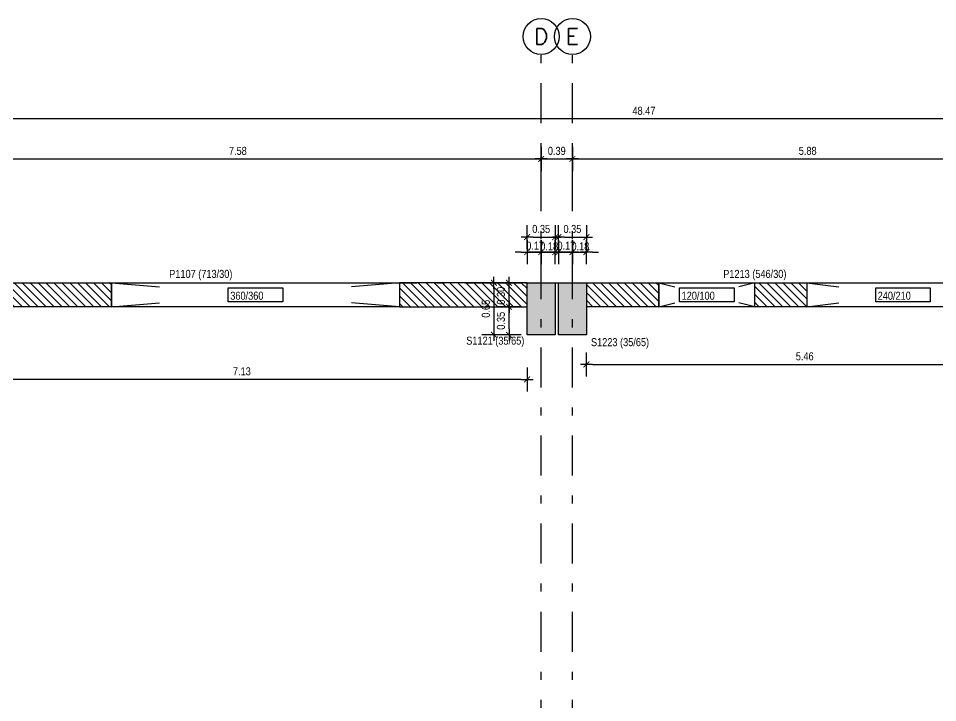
# Model space of a CAD drawing. Header units: metres. Extents: x 419734 to 420376, y 4564732 to 4565123.
# Drawn here: x 419969.15 to 419980.64, y 4565035.89 to 4565044.43 of the extents above; entities that cross this region are included whole.
import ezdxf
from ezdxf.enums import TextEntityAlignment as Align

# ---------------------------------------------------------------- set-up
doc = ezdxf.new("R2010")
doc.units = ezdxf.units.M
doc.linetypes.add('TRATTO-PUNTO', pattern=[1, 0.5, -0.25, 0, -0.25])
doc.layers.get('Defpoints').update_dxf_attribs({"color": 5})
for name, color, linetype in [('07-SIMBOLI', 1, 'Continuous'), ('SW_ASSI', 7, 'TRATTO-PUNTO'), ('SW_DIM', 33, 'Continuous'), ('SW_MAGRONE', 2, 'Continuous'), ('SW_TRATTEGGIO_252', 252, 'Continuous'), ('SW_TRATTEGGIO_253', 253, 'Continuous'), ('SW_TXT_TESTI', 1, 'Continuous')]:
    doc.layers.add(name, color=color, linetype=linetype)
doc.styles.add('ROMANS8', font='ROMANS8.SHX')
doc.styles.add('SWS', font='ARIALN.TTF')
doc.dimstyles.new('DIM-SW-50_m', dxfattribs={"dimtxt": 0.1, "dimasz": 0.075, "dimexe": 0.125, "dimexo": 0.125, "dimgap": 0.05, "dimtad": 1, "dimzin": 1, "dimdsep": 46, "dimtxsty": 'SWS', "dimblk1": 'D', "dimblk2": 'D', "dimsah": 1, "dimcen": 0.0075, "dimdle": 0.0625, "dimse1": 1, "dimse2": 1, "dimclrd": 256, "dimclre": 256, "dimclrt": 256, "dimazin": 0, "dimtfac": 0.75, "dimtmove": 1, "dimatfit": 3, "dimldrblk": 'D', "dimfxl": 0.125, "dimtvp": 1.5, "dimtolj": 1, "dimtzin": 0, "dimarcsym": 0})

# ---------------------------------------------------------------- blocks, each defined once
blk = doc.blocks.new('D')
for p, q in [((0, 2), (0, -2)), ((-1, 0), (1, 0))]:
    blk.add_line(p, q)
at = {"const_width": 0.141}
blk.add_lwpolyline([(0.48, 0.48), (-0.48, -0.48)], dxfattribs=at)
blk = doc.blocks.new('*D1336')
at = {"layer": 'Defpoints', "color": 0, "ltscale": 0.5, "transparency": 16777216}
for p in [(419975.684, 4565042.672), (419968.104, 4565042.524), (419975.684, 4565041.127)]:
    blk.add_point(p, dxfattribs=at)
at = {"layer": 'SW_DIM', "lineweight": -2, "ltscale": 0.5, "transparency": 16777216}
blk.add_line((419968.179, 4565042.672), (419975.609, 4565042.672), dxfattribs=at)
at = {"layer": 'SW_DIM', "lineweight": -2, "ltscale": 0.5, "transparency": 16777216, "xscale": 0.075, "yscale": 0.075, "zscale": 0.075, "rotation": 180}
blk.add_blockref('D', (419968.104, 4565042.672), dxfattribs=at)
at = {"layer": 'SW_DIM', "lineweight": -2, "ltscale": 0.5, "transparency": 16777216, "xscale": 0.075, "yscale": 0.075, "zscale": 0.075}
blk.add_blockref('D', (419975.684, 4565042.672), dxfattribs=at)
at = {"layer": 'SW_DIM', "ltscale": 0.5, "transparency": 16777216, "insert": (419971.894, 4565042.773), "char_height": 0.1, "attachment_point": 5, "style": 'SWS'}
blk.add_mtext('\\A1;7.58', dxfattribs=at)
blk = doc.blocks.new('*D1337')
at = {"layer": 'Defpoints', "color": 0, "ltscale": 0.5, "transparency": 16777216}
for p in [(419976.074, 4565042.672), (419975.684, 4565041.127), (419976.074, 4565041.127)]:
    blk.add_point(p, dxfattribs=at)
at = {"layer": 'SW_DIM', "lineweight": -2, "ltscale": 0.5, "transparency": 16777216}
blk.add_line((419975.759, 4565042.672), (419975.999, 4565042.672), dxfattribs=at)
at = {"layer": 'SW_DIM', "lineweight": -2, "ltscale": 0.5, "transparency": 16777216, "xscale": 0.075, "yscale": 0.075, "zscale": 0.075, "rotation": 180}
blk.add_blockref('D', (419975.684, 4565042.672), dxfattribs=at)
at = {"layer": 'SW_DIM', "lineweight": -2, "ltscale": 0.5, "transparency": 16777216, "xscale": 0.075, "yscale": 0.075, "zscale": 0.075}
blk.add_blockref('D', (419976.074, 4565042.672), dxfattribs=at)
at = {"layer": 'SW_DIM', "ltscale": 0.5, "transparency": 16777216, "insert": (419975.879, 4565042.773), "char_height": 0.1, "attachment_point": 5, "style": 'SWS'}
blk.add_mtext('\\A1;0.39', dxfattribs=at)
blk = doc.blocks.new('*D1226')
at = {"layer": 'Defpoints', "color": 0, "ltscale": 0.5, "transparency": 16777216}
for p in [(419981.955, 4565042.672), (419981.955, 4565042.524), (419976.074, 4565041.127)]:
    blk.add_point(p, dxfattribs=at)
at = {"layer": 'SW_DIM', "lineweight": -2, "ltscale": 0.5, "transparency": 16777216}
blk.add_line((419976.149, 4565042.672), (419981.88, 4565042.672), dxfattribs=at)
at = {"layer": 'SW_DIM', "lineweight": -2, "ltscale": 0.5, "transparency": 16777216, "xscale": 0.075, "yscale": 0.075, "zscale": 0.075, "rotation": 180}
blk.add_blockref('D', (419976.074, 4565042.672), dxfattribs=at)
at = {"layer": 'SW_DIM', "lineweight": -2, "ltscale": 0.5, "transparency": 16777216, "xscale": 0.075, "yscale": 0.075, "zscale": 0.075}
blk.add_blockref('D', (419981.955, 4565042.672), dxfattribs=at)
at = {"layer": 'SW_DIM', "ltscale": 0.5, "transparency": 16777216, "insert": (419979.014, 4565042.773), "char_height": 0.1, "attachment_point": 5, "style": 'SWS'}
blk.add_mtext('\\A1;5.88', dxfattribs=at)
blk = doc.blocks.new('*D1227')
at = {"layer": 'Defpoints', "color": 0, "ltscale": 0.5, "transparency": 16777216}
for p in [(419952.732, 4565043.172), (419952.732, 4565041.127), (420001.204, 4565041.127)]:
    blk.add_point(p, dxfattribs=at)
at = {"layer": 'SW_DIM', "lineweight": -2, "ltscale": 0.5, "transparency": 16777216}
blk.add_line((420001.129, 4565043.172), (419952.807, 4565043.172), dxfattribs=at)
at = {"layer": 'SW_DIM', "lineweight": -2, "ltscale": 0.5, "transparency": 16777216, "xscale": 0.075, "yscale": 0.075, "zscale": 0.075, "rotation": 180}
blk.add_blockref('D', (419952.732, 4565043.172), dxfattribs=at)
at = {"layer": 'SW_DIM', "lineweight": -2, "ltscale": 0.5, "transparency": 16777216, "xscale": 0.075, "yscale": 0.075, "zscale": 0.075}
blk.add_blockref('D', (420001.204, 4565043.172), dxfattribs=at)
at = {"layer": 'SW_DIM', "ltscale": 0.5, "transparency": 16777216, "insert": (419976.968, 4565043.273), "char_height": 0.1, "attachment_point": 5, "style": 'SWS'}
blk.add_mtext('\\A1;48.47', dxfattribs=at)
blk = doc.blocks.new('*D1276')
at = {"layer": 'Defpoints', "color": 0, "ltscale": 0.5, "transparency": 16777216}
for p in [(419975.684, 4565041.509), (419975.509, 4565041.127), (419975.684, 4565041.127)]:
    blk.add_point(p, dxfattribs=at)
at = {"layer": 'SW_DIM', "lineweight": -2, "ltscale": 0.5, "transparency": 16777216}
for p, q in [((419975.434, 4565041.509), (419975.359, 4565041.509)), ((419975.509, 4565041.509), (419975.684, 4565041.509)), ((419975.759, 4565041.509), (419975.834, 4565041.509))]:
    blk.add_line(p, q, dxfattribs=at)
at = {"layer": 'SW_DIM', "lineweight": -2, "ltscale": 0.5, "transparency": 16777216, "xscale": 0.075, "yscale": 0.075, "zscale": 0.075}
blk.add_blockref('D', (419975.509, 4565041.509), dxfattribs=at)
at = {"layer": 'SW_DIM', "lineweight": -2, "ltscale": 0.5, "transparency": 16777216, "xscale": 0.075, "yscale": 0.075, "zscale": 0.075, "rotation": 180}
blk.add_blockref('D', (419975.684, 4565041.509), dxfattribs=at)
at = {"layer": 'SW_DIM', "ltscale": 0.5, "transparency": 16777216, "insert": (419975.609, 4565041.589), "char_height": 0.1, "attachment_point": 5, "style": 'SWS'}
blk.add_mtext('\\A1;0.17', dxfattribs=at)
blk = doc.blocks.new('*D1277')
at = {"layer": 'Defpoints', "color": 0, "ltscale": 0.5, "transparency": 16777216}
for p in [(419975.859, 4565041.509), (419975.684, 4565041.127), (419975.859, 4565041.127)]:
    blk.add_point(p, dxfattribs=at)
at = {"layer": 'SW_DIM', "lineweight": -2, "ltscale": 0.5, "transparency": 16777216}
for p, q in [((419975.609, 4565041.509), (419975.534, 4565041.509)), ((419975.684, 4565041.509), (419975.859, 4565041.509)), ((419975.934, 4565041.509), (419976.009, 4565041.509))]:
    blk.add_line(p, q, dxfattribs=at)
at = {"layer": 'SW_DIM', "lineweight": -2, "ltscale": 0.5, "transparency": 16777216, "xscale": 0.075, "yscale": 0.075, "zscale": 0.075}
blk.add_blockref('D', (419975.684, 4565041.509), dxfattribs=at)
at = {"layer": 'SW_DIM', "lineweight": -2, "ltscale": 0.5, "transparency": 16777216, "xscale": 0.075, "yscale": 0.075, "zscale": 0.075, "rotation": 180}
blk.add_blockref('D', (419975.859, 4565041.509), dxfattribs=at)
at = {"layer": 'SW_DIM', "ltscale": 0.5, "transparency": 16777216, "insert": (419975.784, 4565041.581), "char_height": 0.1, "attachment_point": 5, "style": 'SWS'}
blk.add_mtext('\\A1;0.18', dxfattribs=at)
blk = doc.blocks.new('*D1278')
at = {"layer": 'Defpoints', "color": 0, "ltscale": 0.5, "transparency": 16777216}
for p in [(419975.859, 4565041.697), (419975.509, 4565041.127), (419975.859, 4565041.127)]:
    blk.add_point(p, dxfattribs=at)
at = {"layer": 'SW_DIM', "lineweight": -2, "ltscale": 0.5, "transparency": 16777216}
blk.add_line((419975.584, 4565041.697), (419975.784, 4565041.697), dxfattribs=at)
at = {"layer": 'SW_DIM', "lineweight": -2, "ltscale": 0.5, "transparency": 16777216, "xscale": 0.075, "yscale": 0.075, "zscale": 0.075, "rotation": 180}
blk.add_blockref('D', (419975.509, 4565041.697), dxfattribs=at)
at = {"layer": 'SW_DIM', "lineweight": -2, "ltscale": 0.5, "transparency": 16777216, "xscale": 0.075, "yscale": 0.075, "zscale": 0.075}
blk.add_blockref('D', (419975.859, 4565041.697), dxfattribs=at)
at = {"layer": 'SW_DIM', "ltscale": 0.5, "transparency": 16777216, "insert": (419975.684, 4565041.798), "char_height": 0.1, "attachment_point": 5, "style": 'SWS'}
blk.add_mtext('\\A1;0.35', dxfattribs=at)
blk = doc.blocks.new('*D1279')
at = {"layer": 'Defpoints', "color": 0, "ltscale": 0.5, "transparency": 16777216}
for p in [(419976.074, 4565041.509), (419975.899, 4565041.127), (419976.074, 4565041.127)]:
    blk.add_point(p, dxfattribs=at)
at = {"layer": 'SW_DIM', "lineweight": -2, "ltscale": 0.5, "transparency": 16777216}
for p, q in [((419975.824, 4565041.509), (419975.749, 4565041.509)), ((419975.899, 4565041.509), (419976.074, 4565041.509)), ((419976.149, 4565041.509), (419976.224, 4565041.509))]:
    blk.add_line(p, q, dxfattribs=at)
at = {"layer": 'SW_DIM', "lineweight": -2, "ltscale": 0.5, "transparency": 16777216, "xscale": 0.075, "yscale": 0.075, "zscale": 0.075}
blk.add_blockref('D', (419975.899, 4565041.509), dxfattribs=at)
at = {"layer": 'SW_DIM', "lineweight": -2, "ltscale": 0.5, "transparency": 16777216, "xscale": 0.075, "yscale": 0.075, "zscale": 0.075, "rotation": 180}
blk.add_blockref('D', (419976.074, 4565041.509), dxfattribs=at)
at = {"layer": 'SW_DIM', "ltscale": 0.5, "transparency": 16777216, "insert": (419975.999, 4565041.589), "char_height": 0.1, "attachment_point": 5, "style": 'SWS'}
blk.add_mtext('\\A1;0.17', dxfattribs=at)
blk = doc.blocks.new('*D1280')
at = {"layer": 'Defpoints', "color": 0, "ltscale": 0.5, "transparency": 16777216}
for p in [(419976.249, 4565041.509), (419976.074, 4565041.127), (419976.249, 4565041.127)]:
    blk.add_point(p, dxfattribs=at)
at = {"layer": 'SW_DIM', "lineweight": -2, "ltscale": 0.5, "transparency": 16777216}
for p, q in [((419975.999, 4565041.509), (419975.924, 4565041.509)), ((419976.074, 4565041.509), (419976.249, 4565041.509)), ((419976.324, 4565041.509), (419976.399, 4565041.509))]:
    blk.add_line(p, q, dxfattribs=at)
at = {"layer": 'SW_DIM', "lineweight": -2, "ltscale": 0.5, "transparency": 16777216, "xscale": 0.075, "yscale": 0.075, "zscale": 0.075}
blk.add_blockref('D', (419976.074, 4565041.509), dxfattribs=at)
at = {"layer": 'SW_DIM', "lineweight": -2, "ltscale": 0.5, "transparency": 16777216, "xscale": 0.075, "yscale": 0.075, "zscale": 0.075, "rotation": 180}
blk.add_blockref('D', (419976.249, 4565041.509), dxfattribs=at)
at = {"layer": 'SW_DIM', "ltscale": 0.5, "transparency": 16777216, "insert": (419976.174, 4565041.581), "char_height": 0.1, "attachment_point": 5, "style": 'SWS'}
blk.add_mtext('\\A1;0.18', dxfattribs=at)
blk = doc.blocks.new('*D1281')
at = {"layer": 'Defpoints', "color": 0, "ltscale": 0.5, "transparency": 16777216}
for p in [(419976.249, 4565041.697), (419975.899, 4565041.127), (419976.249, 4565041.127)]:
    blk.add_point(p, dxfattribs=at)
at = {"layer": 'SW_DIM', "lineweight": -2, "ltscale": 0.5, "transparency": 16777216}
blk.add_line((419975.974, 4565041.697), (419976.174, 4565041.697), dxfattribs=at)
at = {"layer": 'SW_DIM', "lineweight": -2, "ltscale": 0.5, "transparency": 16777216, "xscale": 0.075, "yscale": 0.075, "zscale": 0.075, "rotation": 180}
blk.add_blockref('D', (419975.899, 4565041.697), dxfattribs=at)
at = {"layer": 'SW_DIM', "lineweight": -2, "ltscale": 0.5, "transparency": 16777216, "xscale": 0.075, "yscale": 0.075, "zscale": 0.075}
blk.add_blockref('D', (419976.249, 4565041.697), dxfattribs=at)
at = {"layer": 'SW_DIM', "ltscale": 0.5, "transparency": 16777216, "insert": (419976.074, 4565041.798), "char_height": 0.1, "attachment_point": 5, "style": 'SWS'}
blk.add_mtext('\\A1;0.35', dxfattribs=at)
blk = doc.blocks.new('*D1282')
at = {"layer": 'Defpoints', "color": 0, "ltscale": 0.5, "transparency": 16777216}
for p in [(419975.282, 4565040.827), (419975.509, 4565040.827), (419975.509, 4565040.477)]:
    blk.add_point(p, dxfattribs=at)
at = {"layer": 'SW_DIM', "lineweight": -2, "ltscale": 0.5, "transparency": 16777216}
blk.add_line((419975.282, 4565040.552), (419975.282, 4565040.752), dxfattribs=at)
at = {"layer": 'SW_DIM', "lineweight": -2, "ltscale": 0.5, "transparency": 16777216, "xscale": 0.075, "yscale": 0.075, "zscale": 0.075}
for p, rotation in [((419975.282, 4565040.827), 90), ((419975.282, 4565040.477), 270)]:
    blk.add_blockref('D', p, dxfattribs=dict(at, rotation=rotation))
at = {"layer": 'SW_DIM', "ltscale": 0.5, "transparency": 16777216, "insert": (419975.181, 4565040.652), "char_height": 0.1, "attachment_point": 5, "rotation": 90, "style": 'SWS'}
blk.add_mtext('\\A1;0.35', dxfattribs=at)
blk = doc.blocks.new('*D1283')
at = {"layer": 'Defpoints', "color": 0, "ltscale": 0.5, "transparency": 16777216}
for p in [(419975.282, 4565041.127), (419975.509, 4565041.127), (419975.509, 4565040.827)]:
    blk.add_point(p, dxfattribs=at)
at = {"layer": 'SW_DIM', "lineweight": -2, "ltscale": 0.5, "transparency": 16777216}
blk.add_line((419975.282, 4565040.902), (419975.282, 4565041.052), dxfattribs=at)
at = {"layer": 'SW_DIM', "lineweight": -2, "ltscale": 0.5, "transparency": 16777216, "xscale": 0.075, "yscale": 0.075, "zscale": 0.075}
for p, rotation in [((419975.282, 4565041.127), 90), ((419975.282, 4565040.827), 270)]:
    blk.add_blockref('D', p, dxfattribs=dict(at, rotation=rotation))
at = {"layer": 'SW_DIM', "ltscale": 0.5, "transparency": 16777216, "insert": (419975.181, 4565040.965), "char_height": 0.1, "attachment_point": 5, "rotation": 90, "style": 'SWS'}
blk.add_mtext('\\A1;0.30', dxfattribs=at)
blk = doc.blocks.new('*D1284')
at = {"layer": 'Defpoints', "color": 0, "ltscale": 0.5, "transparency": 16777216}
for p in [(419975.509, 4565041.127), (419975.094, 4565040.477), (419975.509, 4565040.477)]:
    blk.add_point(p, dxfattribs=at)
at = {"layer": 'SW_DIM', "lineweight": -2, "ltscale": 0.5, "transparency": 16777216}
blk.add_line((419975.094, 4565041.052), (419975.094, 4565040.552), dxfattribs=at)
at = {"layer": 'SW_DIM', "lineweight": -2, "ltscale": 0.5, "transparency": 16777216, "xscale": 0.075, "yscale": 0.075, "zscale": 0.075}
for p, rotation in [((419975.094, 4565041.127), 90), ((419975.094, 4565040.477), 270)]:
    blk.add_blockref('D', p, dxfattribs=dict(at, rotation=rotation))
at = {"layer": 'SW_DIM', "ltscale": 0.5, "transparency": 16777216, "insert": (419974.993, 4565040.802), "char_height": 0.1, "attachment_point": 5, "rotation": 90, "style": 'SWS'}
blk.add_mtext('\\A1;0.65', dxfattribs=at)
blk = doc.blocks.new('*D1348')
at = {"layer": 'Defpoints', "color": 0, "ltscale": 0.5, "transparency": 16777216}
for p in [(419968.379, 4565040.827), (419975.509, 4565040.477), (419968.379, 4565039.92)]:
    blk.add_point(p, dxfattribs=at)
at = {"layer": 'SW_DIM', "lineweight": -2, "ltscale": 0.5, "transparency": 16777216}
blk.add_line((419975.434, 4565039.92), (419968.454, 4565039.92), dxfattribs=at)
at = {"layer": 'SW_DIM', "lineweight": -2, "ltscale": 0.5, "transparency": 16777216, "xscale": 0.075, "yscale": 0.075, "zscale": 0.075, "rotation": 180}
blk.add_blockref('D', (419968.379, 4565039.92), dxfattribs=at)
at = {"layer": 'SW_DIM', "lineweight": -2, "ltscale": 0.5, "transparency": 16777216, "xscale": 0.075, "yscale": 0.075, "zscale": 0.075}
blk.add_blockref('D', (419975.509, 4565039.92), dxfattribs=at)
at = {"layer": 'SW_DIM', "ltscale": 0.5, "transparency": 16777216, "insert": (419971.944, 4565040.021), "char_height": 0.1, "attachment_point": 5, "style": 'SWS'}
blk.add_mtext('\\A1;7.13', dxfattribs=at)
blk = doc.blocks.new('*D1351')
at = {"layer": 'Defpoints', "color": 0, "ltscale": 0.5, "transparency": 16777216}
for p in [(419981.704, 4565040.827), (419976.249, 4565040.477), (419981.704, 4565040.107)]:
    blk.add_point(p, dxfattribs=at)
at = {"layer": 'SW_DIM', "lineweight": -2, "ltscale": 0.5, "transparency": 16777216}
blk.add_line((419976.324, 4565040.107), (419981.629, 4565040.107), dxfattribs=at)
at = {"layer": 'SW_DIM', "lineweight": -2, "ltscale": 0.5, "transparency": 16777216, "xscale": 0.075, "yscale": 0.075, "zscale": 0.075, "rotation": 180}
blk.add_blockref('D', (419976.249, 4565040.107), dxfattribs=at)
at = {"layer": 'SW_DIM', "lineweight": -2, "ltscale": 0.5, "transparency": 16777216, "xscale": 0.075, "yscale": 0.075, "zscale": 0.075}
blk.add_blockref('D', (419981.704, 4565040.107), dxfattribs=at)
at = {"layer": 'SW_DIM', "ltscale": 0.5, "transparency": 16777216, "insert": (419978.977, 4565040.208), "char_height": 0.1, "attachment_point": 5, "style": 'SWS'}
blk.add_mtext('\\A1;5.46', dxfattribs=at)

msp = doc.modelspace()

# ---------------------------------------------------------------- hatches: boundary and pattern name
at = {"layer": 'SW_TRATTEGGIO_252'}
h = msp.add_hatch(dxfattribs=at)
h.set_pattern_fill('_USER', color=256, scale=0.07, angle=135, pattern_type=0)
h.set_pattern_definition([(135, (419823.05749, 4565188.456735), (-0.049497475, -0.049497475), [])])
h.paths.add_polyline_path([(419952.73152, 4565041.12744), (419952.73152, 4565038.82744), (419953.03152, 4565038.82744), (419953.03152, 4565040.82744), (419956.01152, 4565040.82744), (419956.01152, 4565041.12744)])
h.paths.add_polyline_path([(419957.21152, 4565041.12744), (419957.21152, 4565040.82744), (419958.26178, 4565040.82744), (419958.26178, 4565041.12744)])
h.paths.add_polyline_path([(419960.06178, 4565041.12744), (419960.06178, 4565040.82744), (419962.56479, 4565040.82744), (419962.56479, 4565041.12744)])
h.paths.add_polyline_path([(419970.31502, 4565040.82744), (419970.31502, 4565041.12744), (419966.16879, 4565041.12744), (419966.16879, 4565040.82744)])
h.paths.add_polyline_path([(419975.50925, 4565041.12744), (419973.91502, 4565041.12744), (419973.91502, 4565040.82744), (419975.50925, 4565040.82744)])
h.paths.add_polyline_path([(419976.24925, 4565041.12744), (419976.24925, 4565040.82744), (419977.15425, 4565040.82744), (419977.15425, 4565041.12744)])
h.paths.add_polyline_path([(419978.35425, 4565040.82744), (419979.00424, 4565040.82744), (419979.00424, 4565041.12744), (419978.35425, 4565041.12744)])
h.paths.add_polyline_path([(420000.90425, 4565038.82744), (420001.20425, 4565038.82744), (420001.20425, 4565041.12744), (420000.02925, 4565041.12744), (420000.02925, 4565040.82744), (420000.90425, 4565040.82744)])
h.paths.add_polyline_path([(420001.20425, 4565037.62744), (420000.90425, 4565037.62744), (420000.90425, 4565031.47744), (420001.20425, 4565031.47744)])
h.paths.add_polyline_path([(420000.90425, 4565028.27744), (420000.40424, 4565028.27744), (420000.40424, 4565027.97744), (420001.20425, 4565027.97744), (420001.20425, 4565030.27744), (420000.90425, 4565030.27744)])
h.paths.add_polyline_path([(419998.00424, 4565027.97744), (419998.00424, 4565028.27744), (419995.10424, 4565028.27744), (419995.10424, 4565027.97744)])
h.paths.add_polyline_path([(419992.70424, 4565027.97744), (419992.70424, 4565028.27744), (419990.40424, 4565028.27744), (419990.40424, 4565027.97744)])
h.paths.add_polyline_path([(419989.20424, 4565027.97744), (419989.20424, 4565028.27744), (419986.95425, 4565028.27744), (419986.95425, 4565027.97744)])
h.paths.add_polyline_path([(419984.55425, 4565028.27744), (419983.90425, 4565028.27744), (419983.90425, 4565027.97744), (419984.55425, 4565027.97744)])
h.paths.add_polyline_path([(419982.70425, 4565028.27744), (419982.32925, 4565028.27744), (419982.32925, 4565027.97744), (419982.70425, 4565027.97744)])
h.paths.add_polyline_path([(419981.67925, 4565028.27744), (419981.40425, 4565028.27744), (419981.40425, 4565027.97744), (419981.67925, 4565027.97744)])
h.paths.add_polyline_path([(419979.00425, 4565028.27744), (419977.72825, 4565028.27744), (419977.72825, 4565027.97744), (419979.00425, 4565027.97744)])
h.paths.add_polyline_path([(419976.24925, 4565028.27744), (419976.24925, 4565027.97744), (419976.52825, 4565027.97744), (419976.52825, 4565028.27744)])
h.paths.add_polyline_path([(419975.40925, 4565027.97744), (419975.50925, 4565027.97744), (419975.50925, 4565028.27744), (419975.40925, 4565028.27744)])
h.paths.add_polyline_path([(419974.34925, 4565028.27744), (419973.91502, 4565028.27744), (419973.91502, 4565027.97744), (419974.34925, 4565027.97744)])
h.paths.add_polyline_path([(419966.21859, 4565028.27744), (419966.21859, 4565027.97744), (419970.31102, 4565027.97744), (419970.31102, 4565028.27744)])
h.paths.add_polyline_path([(419962.61459, 4565028.27744), (419961.01179, 4565028.27744), (419961.01179, 4565027.97744), (419962.61459, 4565027.97744)])
h.paths.add_polyline_path([(419959.30186, 4565028.27744), (419959.30186, 4565027.97744), (419960.36179, 4565027.97744), (419960.36179, 4565028.27744)])
h.paths.add_polyline_path([(419958.10186, 4565027.97744), (419958.10186, 4565028.27744), (419955.93152, 4565028.27744), (419955.93152, 4565027.97744)])
h.paths.add_polyline_path([(419953.53152, 4565028.27744), (419953.03152, 4565028.27744), (419953.03152, 4565030.27744), (419952.73152, 4565030.27744), (419952.73152, 4565027.97744), (419953.53152, 4565027.97744)])
h.paths.add_polyline_path([(419952.73152, 4565031.47744), (419953.03152, 4565031.47744), (419953.03152, 4565034.97744), (419952.73152, 4565034.97744)])
h.paths.add_polyline_path([(419952.73152, 4565035.62744), (419953.03152, 4565035.62744), (419953.03152, 4565037.62744), (419952.73152, 4565037.62744)])
at = {"layer": 'SW_TRATTEGGIO_253'}
h = msp.add_hatch(color=256, dxfattribs=at)
h.paths.add_polyline_path([(419953.08152, 4565034.97744), (419953.08152, 4565035.62744), (419952.73152, 4565035.62744), (419952.73152, 4565034.97744)])
h.paths.add_polyline_path([(419960.36179, 4565035.62744), (419960.36179, 4565034.97744), (419961.01179, 4565034.97744), (419961.01179, 4565035.62744)])
h.paths.add_polyline_path([(419967.77921, 4565035.62744), (419967.77921, 4565034.97744), (419968.42921, 4565034.97744), (419968.42921, 4565035.62744)])
h.paths.add_polyline_path([(419975.85925, 4565034.97744), (419975.85925, 4565035.62744), (419975.50925, 4565035.62744), (419975.50925, 4565034.97744)])
h.paths.add_polyline_path([(419975.89925, 4565035.62744), (419975.89925, 4565034.97744), (419976.24925, 4565034.97744), (419976.24925, 4565035.62744)])
h.paths.add_polyline_path([(419975.50925, 4565040.47744), (419975.85925, 4565040.47744), (419975.85925, 4565041.12744), (419975.50925, 4565041.12744)])
h.paths.add_polyline_path([(419975.89925, 4565041.12744), (419975.89925, 4565040.47744), (419976.24925, 4565040.47744), (419976.24925, 4565041.12744)])
h.paths.add_polyline_path([(419961.01179, 4565027.97744), (419961.01179, 4565028.32744), (419960.36179, 4565028.32744), (419960.36179, 4565027.97744)])
h.paths.add_polyline_path([(419975.85925, 4565027.97744), (419975.85925, 4565028.62744), (419975.50925, 4565028.62744), (419975.50925, 4565027.97744)])
h.paths.add_polyline_path([(419976.24925, 4565028.62744), (419975.89925, 4565028.62744), (419975.89925, 4565027.97744), (419976.24925, 4565027.97744)])
h.paths.add_polyline_path([(419982.32925, 4565027.97744), (419982.32925, 4565028.32744), (419981.67925, 4565028.32744), (419981.67925, 4565027.97744)])

# ---------------------------------------------------------------- linework, layer by layer
at = {"layer": '07-SIMBOLI', "color": 1}
for centre in [(419975.68425, 4565044.20244), (419976.07425, 4565044.20244)]:
    msp.add_circle(centre, 0.225, dxfattribs=at)
at = {"layer": 'SW_ASSI'}
for points in [[(419975.68425, 4565026.62025), (419975.68448, 4565043.97744)], [(419976.07425, 4565026.62025), (419976.07448, 4565043.97744)], [(419949.59231, 4565041.12744), (419952.73152, 4565041.12744), (419974.73152, 4565041.12744), (420002.22952, 4565041.12744)]]:
    msp.add_lwpolyline(points, dxfattribs=at)
at = {"layer": 'SW_MAGRONE'}
for points in [[(419962.56479, 4565040.82744), (419962.56479, 4565041.12744), (419966.16879, 4565041.12744), (419966.16879, 4565040.82744), (419966.16879, 4565041.12744), (419968.37921, 4565041.12744), (419970.31502, 4565041.12744), (419970.31502, 4565040.82744), (419968.37921, 4565040.82744), (419966.16879, 4565040.82744), (419962.56479, 4565040.82744), (419963.16546, 4565040.87744)], [(419970.31502, 4565041.12744), (419970.91502, 4565041.07744)], [(419970.31502, 4565040.82744), (419970.31502, 4565041.12744), (419973.91502, 4565041.12744), (419973.91502, 4565040.82744), (419970.31502, 4565040.82744), (419970.91502, 4565040.87744)], [(419973.91502, 4565041.12744), (419973.31502, 4565041.07744)], [(419975.50925, 4565041.12744), (419975.85925, 4565041.12744), (419975.85925, 4565040.47744), (419975.50925, 4565040.47744), (419975.50925, 4565041.12744), (419973.91502, 4565041.12744), (419973.91502, 4565040.82744), (419975.50925, 4565040.82744)], [(419976.24925, 4565041.12744), (419976.24925, 4565040.47744), (419975.89925, 4565040.47744), (419975.89925, 4565041.12744), (419976.24925, 4565041.12744), (419977.15425, 4565041.12744), (419977.15425, 4565040.82744), (419976.24925, 4565040.82744)], [(419977.15425, 4565041.12744), (419977.35425, 4565041.07744)], [(419977.15425, 4565040.82744), (419977.15425, 4565041.12744), (419978.35425, 4565041.12744)], [(419978.35425, 4565041.12744), (419978.15425, 4565041.07744)], [(419978.35425, 4565040.82744), (419978.35425, 4565041.12744), (419979.00424, 4565041.12744), (419979.00424, 4565040.82744)], [(419979.00424, 4565041.12744), (419979.40424, 4565041.07744)], [(419979.00424, 4565041.12744), (419981.40424, 4565041.12744), (419981.40424, 4565040.82744)], [(419973.91502, 4565040.82744), (419973.31502, 4565040.87744)], [(419981.40424, 4565040.82744), (419977.15425, 4565040.82744), (419977.35425, 4565040.87744)], [(419978.35425, 4565040.82744), (419978.15425, 4565040.87744)], [(419979.00424, 4565040.82744), (419979.40424, 4565040.87744)]]:
    msp.add_lwpolyline(points, dxfattribs=at)
for points in [[(419972.45564, 4565041.06494), (419972.45564, 4565040.88994), (419971.7744, 4565040.88994), (419971.7744, 4565041.06494)], [(419978.09487, 4565041.06494), (419978.09487, 4565040.88994), (419977.41363, 4565040.88994), (419977.41363, 4565041.06494)], [(419980.54486, 4565041.06494), (419980.54486, 4565040.88994), (419979.86362, 4565040.88994), (419979.86362, 4565041.06494)]]:
    msp.add_lwpolyline(points, close=True, dxfattribs=at)

# ---------------------------------------------------------------- texts
at = {"layer": '07-SIMBOLI', "color": 4, "style": 'ROMANS8'}
for s, p in [('D', (419975.68425, 4565044.20244)), ('E', (419976.07425, 4565044.20244))]:
    msp.add_text(s, height=0.2, rotation=0.110239, dxfattribs=at).set_placement(p, align=Align.MIDDLE_CENTER)
at = {"layer": 'SW_TXT_TESTI', "color": 2, "style": 'SWS'}
for s, p in [('P1107 (713/30)', (419971.0362, 4565041.18744)), ('P1213 (546/30)', (419977.95882, 4565041.18744)), ('360/360', (419971.7994, 4565040.91494)), ('120/100', (419977.43863, 4565040.91494)), ('240/210', (419979.88862, 4565040.91494)), ('S1121 (35/65)', (419974.74757, 4565040.35421)), ('S1223 (35/65)', (419976.30618, 4565040.33512))]:
    msp.add_text(s, height=0.1, dxfattribs=at).set_placement(p)

# ---------------------------------------------------------------- dimensions: what is measured, and where the dimension line sits
at = {"layer": 'SW_DIM', "ltscale": 0.5}
for base, p1, p2, picture, middle in [((419952.73152, 4565043.17232), (420001.20425, 4565041.12744), (419952.73152, 4565041.12744), '*D1227', (419976.96789, 4565043.27338)), ((419975.68444, 4565042.67232), (419968.10421, 4565042.52398), (419975.68444, 4565041.12744), '*D1336', (419971.89433, 4565042.77338)), ((419976.07425, 4565042.67232), (419975.68444, 4565041.12744), (419976.07425, 4565041.12744), '*D1337', (419975.87935, 4565042.77338)), ((419981.95457, 4565042.67232), (419976.07425, 4565041.12744), (419981.95457, 4565042.52398), '*D1226', (419979.01441, 4565042.77338)), ((419975.85925, 4565041.69683), (419975.50925, 4565041.12744), (419975.85925, 4565041.12744), '*D1278', (419975.68425, 4565041.79789)), ((419976.24925, 4565041.69683), (419975.89925, 4565041.12744), (419976.24925, 4565041.12744), '*D1281', (419976.07425, 4565041.79789)), ((419981.70445, 4565040.10744), (419976.24925, 4565040.47744), (419981.70445, 4565040.82744), '*D1351', (419978.97685, 4565040.20849))]:
    dim = msp.add_linear_dim(base=base, p1=p1, p2=p2, dimstyle='DIM-SW-50_m', dxfattribs=at)
    dim.commit()
    dim.dimension.update_dxf_attribs({"geometry": picture, "text_midpoint": middle})
for base, p1, p2, picture, middle in [((419975.68424782, 4565041.50932815), (419975.50924783, 4565041.12743643), (419975.68424782, 4565041.12743643), '*D1276', (419975.60924782, 4565041.48778915)), ((419975.85924783, 4565041.50932815), (419975.68424782, 4565041.12743643), (419975.85924783, 4565041.12743643), '*D1277', (419975.78424783, 4565041.4795159)), ((419976.07424782, 4565041.509328148), (419975.899247824, 4565041.127436427), (419976.07424782, 4565041.127436426), '*D1279', (419975.99924782, 4565041.487789148)), ((419976.249247824, 4565041.509328148), (419976.07424782, 4565041.127436426), (419976.249247824, 4565041.127436426), '*D1280', (419976.174247824, 4565041.479515904))]:
    dim = msp.add_linear_dim(base=base, p1=p1, p2=p2, dimstyle='DIM-SW-50_m', dxfattribs=at)
    dim.commit()
    dim.dimension.update_dxf_attribs({"geometry": picture, "text_midpoint": middle, "dimtype": 160})
for base, p1, p2, picture, middle in [((419975.09425, 4565040.47744), (419975.50925, 4565041.12744), (419975.50925, 4565040.47744), '*D1284', (419974.99319, 4565040.80244)), ((419975.28175, 4565040.82744), (419975.50925, 4565040.47744), (419975.50925, 4565040.82744), '*D1282', (419975.18069, 4565040.65244))]:
    dim = msp.add_linear_dim(base=base, p1=p1, p2=p2, angle=270, dimstyle='DIM-SW-50_m', dxfattribs=at)
    dim.commit()
    dim.dimension.update_dxf_attribs({"geometry": picture, "text_midpoint": middle})
dim = msp.add_linear_dim(base=(419975.28175, 4565041.12744), p1=(419975.50925, 4565040.82744), p2=(419975.50925, 4565041.12744), angle=270, dimstyle='DIM-SW-50_m', dxfattribs=at)
dim.commit()
dim.dimension.update_dxf_attribs({"geometry": '*D1283', "text_midpoint": (419975.28175, 4565040.96494), "dimtype": 160})
dim = msp.add_linear_dim(base=(419968.37921, 4565039.91994), p1=(419975.50925, 4565040.47744), p2=(419968.37921, 4565040.82744), dimstyle='DIM-SW-50_m', override={"dimtxsty": 'SWS', "dimldrblk": 'D'}, dxfattribs=at)
dim.commit()
dim.dimension.update_dxf_attribs({"geometry": '*D1348', "text_midpoint": (419971.94423, 4565040.02099)})

doc.saveas('drawing.dxf')
